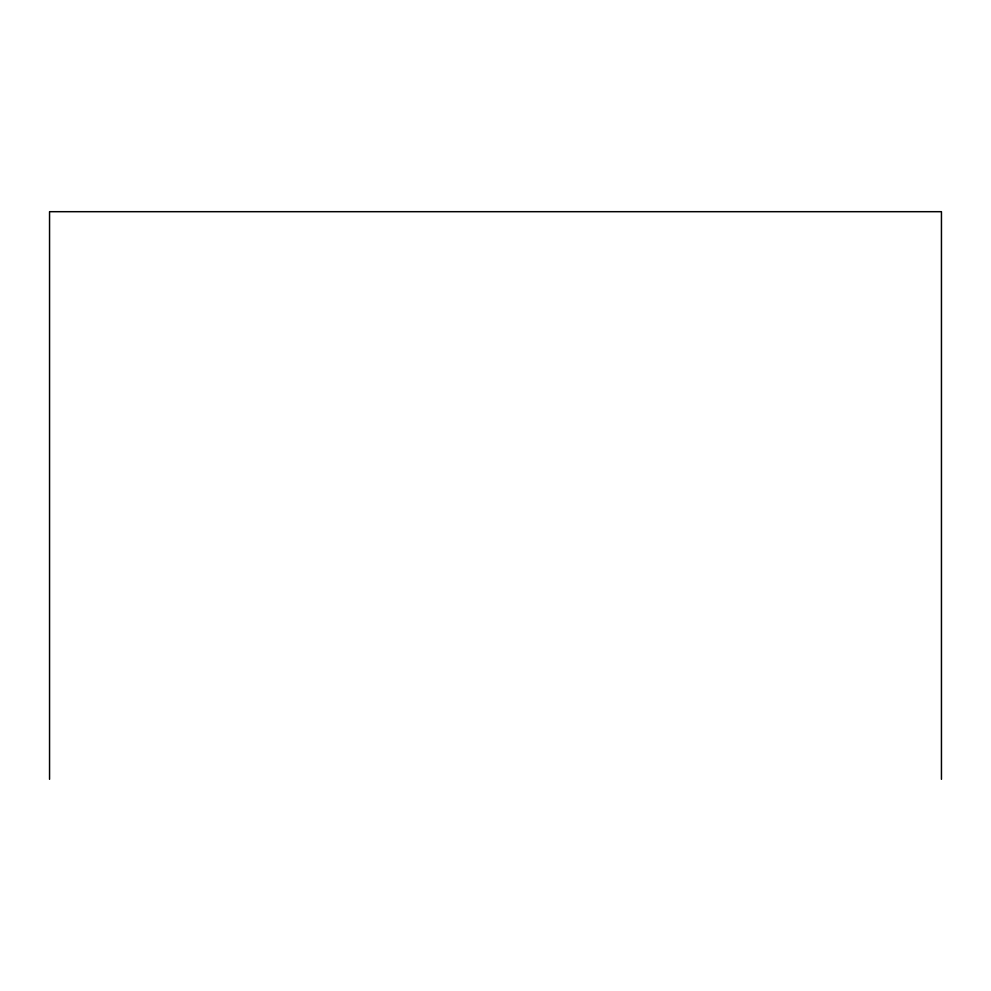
<?xml version="1.0" encoding="UTF-8"?>
<svg xmlns="http://www.w3.org/2000/svg" width="991" height="991" viewBox="0 0 991 991"><rect width="100%" height="100%" fill="white"/><g stroke="black" fill="none" stroke-linecap="round" stroke-linejoin="round"><path stroke-width="1.49" d="M941.45 779.31L941.45 211.69L49.55 211.69L49.55 779.31"/></g></svg>
